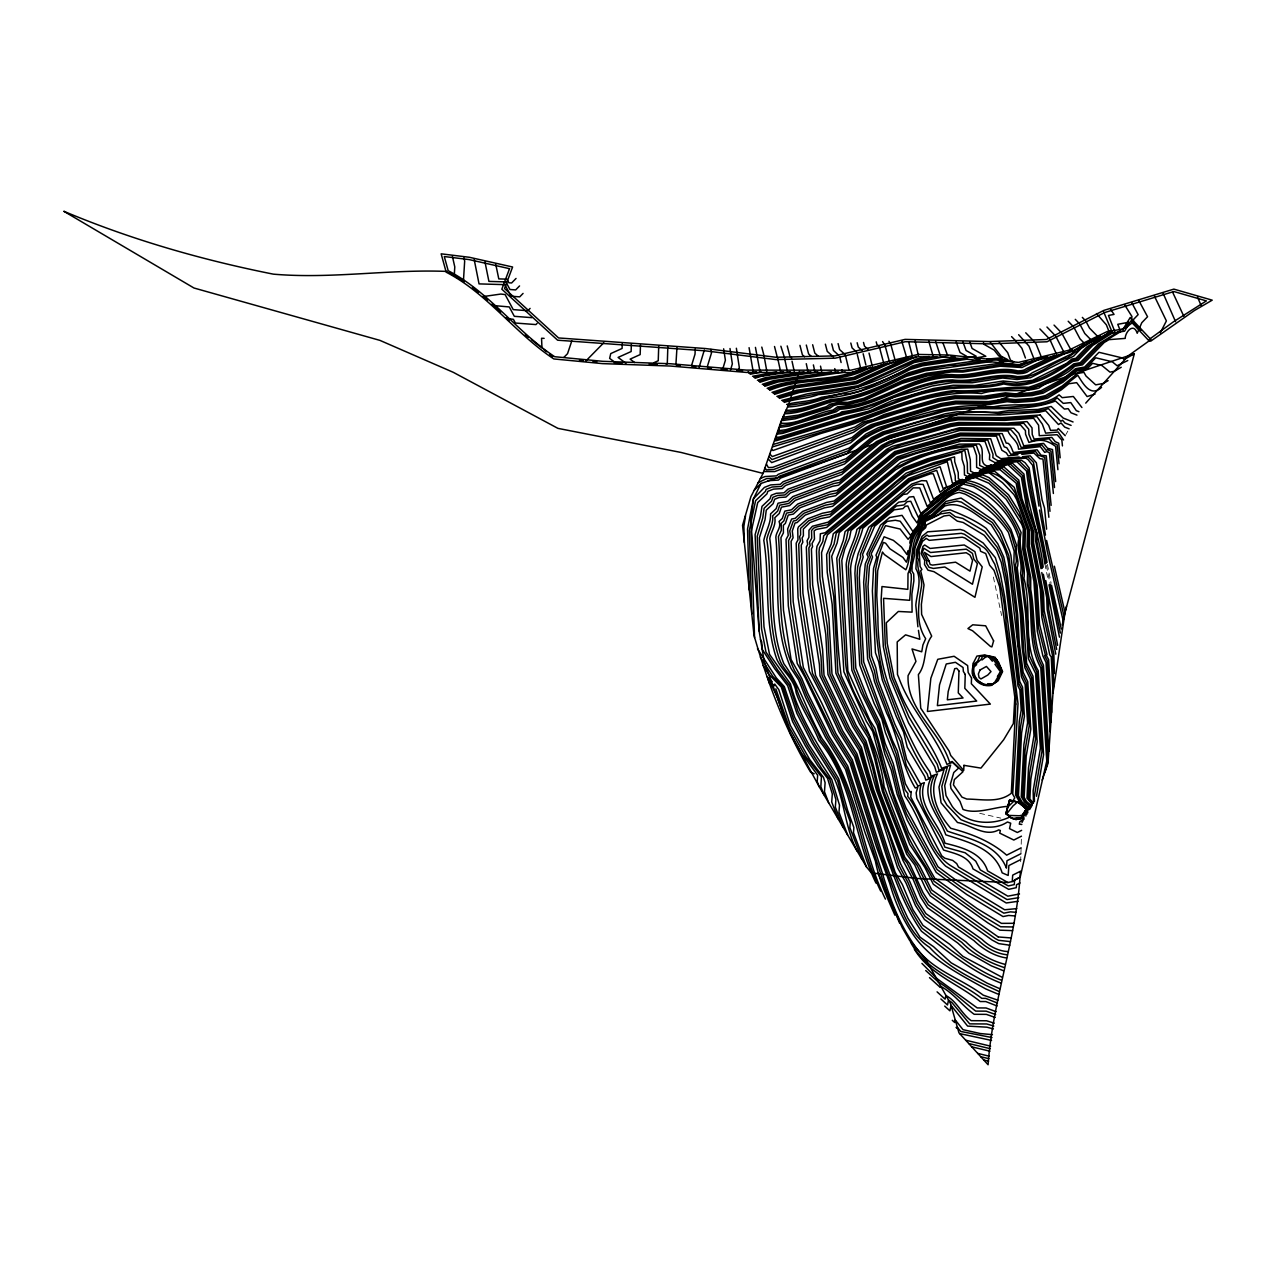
<?xml version="1.0" encoding="UTF-8"?>
<svg xmlns="http://www.w3.org/2000/svg" width="1276" height="1276" viewBox="0 0 1276 1276"><rect width="100%" height="100%" fill="white"/><g stroke="black" fill="none" stroke-linecap="round" stroke-linejoin="round"><path stroke-width="0.75" stroke-dasharray="5 3.75" d="M1020.672 861.747L1021.39 838.46M1065.875 434.574L1067.821 431.176M979.697 813.306L1000.783 818.123M993.382 577.039L1001.628 615.542M1047.421 564.391L1051.137 583.323M1046.416 565.412L1050.18 584.615M1044.916 563.88L1048.266 580.995"/><path stroke-width="1.5" d="M1020.369 871.444C1017.084 936.823 992.696 999.252 988.087 1064.742L958.962 1032.826L950.524 1003.638L925.674 959.201L909.613 940.38L902.196 927.572L878.111 873.087M622.241 343.611L622.082 348.46L610.757 353.58L609.641 358.381L615.782 362.942M631.365 344.281L631.126 351.538L618.078 357.424L625.99 363.309M640.488 344.951L640.153 354.6L630.105 359.13L634.682 362.543M658.719 346.274L658.241 360.741L654.189 362.575L656.646 364.41M667.842 346.944L667.284 363.804L666.216 364.298M676.966 347.614L675.945 363.899M695.213 348.938L695.037 354.106L691.656 365.175M909.788 543.097C910.426 536.526 914.94 530.162 920.57 526.876L922.931 518.742L931.544 514.978L945.915 501.372L961.067 498.039L993.605 520.401L1001.469 531.582L1009.475 550.706L1010.879 555.22L1017.69 614.92L1019.333 643.567L1023.161 672.324L1027.754 681.671L1030.801 729.154L1026.207 756.126L1024.134 797.372L1026.462 801.424L1030.418 804.837L1027.579 810.659L1027.802 812.796M454.24 275.744L454.782 266.955L452.422 256.38M463.411 281.342L464.671 261.117L463.922 257.784M1053.737 682.644L1047.979 763.447L1042.157 780.083M966.028 478.133L987.098 470.238L1000.081 469.743L1016.174 483.141L1017.69 491.882L1031.758 531.55L1031.407 544.15L1040.323 589.56L1041.838 617.265L1049.765 654.875L1051.249 656.885L1053.003 693.012L1065.013 612.576L1134.332 353.819C1009.236 395.081 885.656 440.73 761.022 483.445L753.446 498.788L750.83 520.991L759.124 631.03L764.372 662.372L790.434 733.54L819.208 786.75L866.516 867.01L871.396 872.912L917.077 878.478L1007.88 882.529L1012.235 881.557L1012.697 875.129L1020.385 871.269M745.519 515.855L743.876 526.286L744.355 542.523M1036.495 796.304L1043.577 754.674L1038.201 670.666C1021.98 643.072 1032.428 608.636 1023.958 578.586C1026.063 563.226 1017.482 548.233 1021.103 532.602C1010.672 509.921 993.86 485.103 967.575 480.653L944.926 493.971L920.809 513.494L913.648 496.603L909.246 497.034L905.051 501.277L898.751 502.138L868.701 527.323L858.142 553.688L855.398 565.842L854.92 573.403L859.737 665.035L874.14 703.475L881.812 718.946L885.385 732.52L895.337 757.322L904.796 795.969C920.73 817.693 926.248 847.105 945.612 866.101L1006.222 902.977L1018.104 901.287M1012.235 881.557L1020.21 877.122L1046.767 761.038L1040.801 667.906C1026.717 642.418 1033.959 611.539 1027.324 583.977L1027.515 573.403L1022.762 549.159L1023.336 528.695L1021.773 524.308L1006.11 499.107L988.868 483.189L975.358 477.511C956.601 481.658 941.497 494.37 927.173 506.412L919.741 487.926L913.169 487.847L907.14 493.924L903.296 494.45L862.799 528.392C859.466 542.188 851.411 554.613 850.55 569.016L855.813 668.114L867.552 697.908L879.547 722.088L885.129 743.334L893.264 763.606L900.952 795.06L906.024 808.059L937.956 866.771L956.171 880.296L1004.627 909.772L1016.733 908.624M1131.318 320.292L1131.972 316.56L1124.682 304.9M1062.206 624.969L1066.449 606.212M907.906 550.738L906.965 554.55L901.43 546.973L893.344 540.354L884.093 536.797L875.974 555.267L876.772 557.134L873.534 568.506L872.385 590.963L875.448 652.738L878.749 661.861L882.274 679.917L896.246 716.426L903.599 732.153L907.284 747.242L924.717 776.446L925.818 780.115L930.922 778.28C920.49 798.664 939.726 816.481 945.787 834.823C967.591 841.905 994.323 847.95 1002.138 872.832L1008.168 875.448L1008.885 865.543L1020.736 859.577M699.12 367.297L704.32 350.023M707.446 366.18L711.482 352.974L710.939 349.401M722.679 369.274L725.39 360.247L723.651 348.811M730.526 369.928L732.344 363.883L730 348.523M738.389 370.598L739.314 367.504L736.364 348.236M1011.868 818.235L1015.967 819.463L1021.805 818.363L1026.239 808.809L1018.088 802.189L1009.571 800.1L1005.887 813.721L1011.645 818.203L1015.999 819.527L1021.901 818.426L1026.255 808.777L1019.237 802.795M1017.865 802.141L1009.587 800.116L1005.919 813.721L1009.523 816.305M1007.035 809.941L1009.635 800.148M1006.142 813.37L1006.748 811.265M1044.837 772.427L1048.138 760.624L1042.109 666.519C1029.269 642.306 1034.645 613.006 1029.014 586.673L1029.126 575.412L1023.846 548.536L1024.389 529.062L1020.513 518.136L1007.354 496.97L988.964 480.43L979.601 476.267L971.1 478.149L955.501 484.513L944.399 491.515L930.363 502.872L923.138 484.401L917.077 484.114L912.818 485.582L859.849 528.934C857.153 541.885 849.258 553.401 848.365 566.831L853.851 669.661L864.251 695.117L878.414 723.667L885.002 748.741L892.227 766.764L899.054 794.709L906.63 814.104L937.015 869.498L961.434 887.378L1003.813 913.169L1010.417 911.862L1016.031 912.292M775.058 440.06L774.787 440.89L776.478 440.667L850.183 418.193C879.18 411.765 905.035 396.118 934.622 391.03C957.415 385.48 980.989 390.392 1003.733 383.948C1029.238 390.073 1052.748 375.08 1072.797 361.459L1078.045 360.502L1092.735 345.413L1113.135 332.494M775.84 437.907L775.425 439.199L778.041 438.832L848.093 417.539C877.76 411.398 903.871 394.874 934.032 389.77C956.936 384.236 980.59 388.909 1003.446 382.481C1028.887 388.797 1052.11 373.326 1072.334 360.263L1076.96 359.401L1089.879 346.131L1110.774 332.701M776.637 435.77L776.063 437.493L779.604 437.014L846.004 416.901L869.785 410.904L892.115 400.696L933.442 388.494L953.268 385.224L974.513 385.464L1003.159 380.998L1016.812 382.385L1032.619 380.296L1066.561 363.389L1071.856 359.05L1075.859 358.317L1087.008 346.849L1107.313 333.546M778.807 429.948L777.355 434.111L782.73 433.377L843.946 414.349L868.781 408.814L894.109 397.235L932.278 385.974L952.885 382.561L972.184 382.784L1002.601 378.031L1017.084 379.514L1030.482 377.744L1073.658 356.148L1081.298 348.3L1098.349 337.119L1089.529 328.123L1085.685 320.882L1082.351 317.405M571.823 340.836L567.549 353.659L563.88 357.392M761.022 483.445L754.196 490.255M799.478 371.332L788.121 405.672L781.024 421.543L763.032 473.412L750.942 496.571L742.552 525.281L754.036 635.416C767.626 682.835 785.314 729.968 810.659 772.267L814.2 773.782M1009.635 801.168L1013.575 801.248M1006.652 813.881L1013.096 805.826L1017.339 802.237L1018.631 802.556M1160.331 332.765L1166.392 320.914L1154.222 295.729M1026.191 808.809L1021.677 818.299M1022.714 816.64L1026.781 808.314L1019.731 802.221L1015.568 794.98L1019.269 721.418L1021.215 710.014L1019.923 689.933L1017.977 685.994L1005.919 585.301L1001.277 562.413L996.588 550.738L984.259 535.298L963.173 522.49L957.271 521.118L949.456 515.217L944.001 515.982L926.472 524.946L925.642 527.642L921.559 531.358L914.892 547.882L914.637 555.22L912.165 565.3L911.957 571.122L913.712 573.881L913.871 580.867L911.877 594.042L912.085 612.145L898.352 611.459L886.31 622.784L887.235 643.519L893.997 677.444L898.001 687.014C908.305 716.33 930.443 739.697 941.656 768.296L950.604 765.106L944.687 785.649L946.01 795.602L952.263 806.48C965.438 824.216 991.34 826.035 1009.986 816.911L1007.577 814.758M787.611 406.789L787.627 406.964C801.631 406.39 814.582 402.084 827.709 397.952C857.121 395.129 883.758 383.39 910.091 369.498L922.851 365.733L966.841 359.242M786.319 409.708L786.335 410.362C802.03 409.995 816.177 403.71 830.883 399.563C858.445 397.506 883.375 385.591 908.097 372.975L924.031 368.27L979.218 360.358M782.395 418.48L782.491 420.538L795.235 418.799L829.607 408.384L833.802 405.465L838.46 404.332L847.328 404.827L864.777 400.425L902.1 383.358L927.556 375.862L951.37 371.922L962.87 372.05L1000.336 366.212L1021.948 367.536L1041.742 357.982L1036.08 343.914L1033.751 341.107M1125.735 327.039L1128.558 322.429M1024.261 812.014L1022.251 815.189L1019.365 815.747L1008.566 815.412L1007.163 814.184M1020.784 817.788L1024.58 812.062M1023.894 813.689L1021.167 818.012L1023.559 814.503M997.433 676.535L1000.368 671.654L994.945 664.222M1085.732 403.12L1128.096 355.924L1150.027 340.229M1008.614 806.241L1013.75 801.312M516.046 278.439L511.612 282.985L508.885 282.793L506.907 279.141M519.555 285.936L515.663 289.923L509.969 289.493L505.854 281.9L488.915 281.406L484.976 261.979M523.064 293.416L519.715 296.861L511.054 296.207L504.817 284.644L479.042 283.894L474.194 259.538M530.098 308.393L527.833 310.722L513.239 309.621L505.105 294.565L500.83 294.054L483.333 296.558M537.116 323.37L535.936 324.582L515.408 323.035L513.399 319.319L508.709 318.745M544.134 338.363L541.55 338.268L541.965 348.029M1069.862 351.187L1029.381 370.662C1026.127 373.485 1021.709 373.581 1017.642 373.772C995.631 368.652 974.242 379.897 952.135 377.249C911.734 377.521 878.925 407.028 839.815 409.261L836.163 411.797L788.983 426.088L779.923 427.316L780.115 424.749M585.971 360.869L603.819 342.718M758.104 482.679L766.509 478.628L777.531 477.958L779.429 476.203L848.317 450.747C872.672 423.536 910.857 420.777 943.458 409.995C966.873 406.071 991.021 408.639 1014.468 406.805C1028.759 405.226 1045.076 406.9 1057.278 397.937L1063.307 403.375L1070.771 402.578L1076.322 410.665L1078.922 411.685M976.666 664.621L973.987 666.933C972.743 673.361 975.677 680.475 981.93 683.091M982.01 659.995L986.571 656.295M1126.341 327.246L1133.12 322.206L1133.614 319.351L1138.144 314.646L1131.716 302.635M992.441 683.761L987.544 683.713M1089.911 341.489L1067.661 357.727C1050.307 362.99 1035.937 378.111 1017.227 378.079C995.583 373.421 974.513 384.331 952.709 381.237C913.488 382.784 880.6 407.602 842.91 413.073L784.293 431.559L777.993 432.405M1120.264 330.675L1098.461 343.962L1080.246 362.671L1073.738 363.867C1060.595 374.458 1044.629 382.401 1028.647 387.266C1003.59 386.181 979.218 392.226 954.033 390.552C918.13 395.129 884.523 409.979 850.933 421.622L773.463 444.399M1121.381 331.202L1101.316 343.244L1081.346 363.756L1074.201 365.08C1061.138 375.766 1045.299 383.98 1029.238 388.654C1004.053 387.744 979.537 393.582 954.225 391.876C918.848 396.884 885.081 410.409 852.177 422.803L772.602 446.871M1134.332 353.819L1124.22 359.385L1122.513 357.982L1098.971 352.304L1084.632 367.025L1075.604 368.684L1063.594 378.494L1041.168 390.52L1030.992 392.817L1015.712 393.885L1005.424 392.833L983.828 396.198L954.799 395.879L938.163 398.622L884.124 414.556L873.789 419.278L862.767 422.053L855.032 426.95L772.299 456.569L770.05 454.256M1127.777 360.534L1117.09 365.749L1112.257 361.778L1095.765 357.806L1085.732 368.11L1076.067 369.896L1063.227 380.376L1042.237 391.796L1031.582 394.204L1015.568 395.321L1005.711 394.3L984.992 397.538L954.99 397.203L938.753 399.882L898.129 411.51L864.873 422.707L854.282 429.597L771.98 459.583L769.189 456.712M1121.221 367.249L1114.267 371.332L1109.96 372.113L1102.001 365.574L1092.575 363.309L1086.833 369.211L1076.545 371.093L1062.86 382.274L1043.305 393.072L1032.156 395.592L1015.441 396.756L1005.982 395.783L986.157 398.878L955.182 398.527L939.343 401.142L897.57 413.105L866.962 423.345L853.548 432.245L771.677 462.598L768.343 459.185M1108.126 380.663L1103.405 383.438L1095.701 384.858L1086.004 376.005L1083.914 372.321L1077.47 373.501L1062.126 386.054L1045.427 395.624L1033.337 398.351L1015.154 399.627L1006.557 398.75L988.485 401.557L955.565 401.19L940.524 403.679L871.157 424.637L861.029 430.092L852.049 437.524L772.873 467.335L768.375 467.606L766.541 464.305M1101.571 387.378C1090.406 397.634 1083.196 383.677 1077.789 375.272L1061.744 387.936L1046.495 396.9L1033.927 399.739L1015.026 401.063L1006.844 400.217L989.65 402.897L955.756 402.53L941.114 404.939L873.262 425.291L862.321 431.049L851.299 440.172L773.798 469.456L766.254 469.919L765.137 467.925M1095.015 394.093L1087.12 396.549L1076.657 382.64L1068.825 383.741L1061.377 389.818L1047.564 398.176L1034.501 401.127L1014.883 402.498L1007.115 401.701L990.814 404.253L955.931 403.854L941.688 406.199L875.368 425.929L863.597 432.006L850.55 442.82L774.739 471.578L763.75 471.562M1081.92 407.522L1073.339 396.469L1062.206 397.665L1059.096 394.858C1040.179 409.596 1014.898 402.02 993.159 406.932C953.284 401.286 915.705 416.167 878.382 427.699L866.165 433.92L849.066 448.115L778.2 474.337L776.59 475.836L765.106 476.538L760.352 478.404M1021.821 824.487L1019.301 824.137L1019.827 821.744L1021.901 820.324L1022.124 822.51M1021.645 830.341L1017.355 832.494L1009.523 828.634L1010.72 823.211L1007.466 821.999C992.744 831.665 975.566 825.875 960.86 819.623L946.872 805.012L943.522 799.175L941.832 786.367L947.318 767.291L939.024 770.273L937.238 764.308L908.863 716.793L892.052 677.859L885.273 645.05L883.55 598.316L909.692 600.31L911.319 579.113L911.208 574.248L909.995 572.318C912.101 558.027 914.318 543.783 920.395 530.545L924.797 527.514L925.291 521.469L940.747 513.877L949.807 512.537L955.357 516.732L962.822 518.423L984.785 531.438L997.21 547.276L1002.091 557.548L1006.573 579.783L1018.838 683.713L1021.231 688.562L1022.81 713.204L1020.433 727.208L1016.988 795.379L1020.848 802.094L1027.387 807.724L1022.698 817.342L1023.065 820.899M1021.47 836.179L1013.798 840.039L999.746 833.132L1000.336 830.469L998.725 829.878C985.024 837.519 970.956 824.711 957.494 822.51L941.05 802.748L938.977 787.101L944.049 769.492L936.377 772.235L934.734 766.732L908.544 722.886L890.09 678.258L883.311 646.597L881.126 599.736L881.971 586.545L907.842 589.352L908.018 573.514C914.429 559.957 909.086 535.856 923.952 527.387L924.765 520.72L937.94 514.978L942.119 511.245L950.142 509.858C962.375 514.818 975.071 520.161 986.188 528.328L997.816 543.831L1003.781 557.07L1007.242 574.264L1019.715 681.432L1022.539 687.19L1024.405 716.394L1021.582 732.982L1018.423 795.777L1021.98 801.966L1027.993 807.15L1023.671 816.002L1024.022 819.272M1021.103 847.87L1006.652 855.159C990.623 841.123 971.355 833.802 950.779 828.283C938.019 813.817 927.955 792.779 937.477 773.894L931.097 776.175L929.725 771.581C912.85 747.848 902.93 721.179 892.131 694.431C881.891 669.74 877.856 643.04 877.888 616.452L876.756 595.35L877.665 570.771L882.45 552.014L884.428 554.582L905.832 569.782C912.212 556.655 907.826 535.426 922.261 527.132L923.84 519.731L934.734 514.978L944.655 506.046C962.455 499.905 976.985 516.461 991.101 524.675C998.566 536.51 1006.493 548.776 1008.566 563.226L1021.438 676.886L1025.138 684.43L1027.595 722.774L1023.894 744.562L1021.278 796.575L1024.213 801.695L1029.206 806.001L1025.633 813.338L1025.92 816.034M1020.928 853.724L1006.971 860.742L1006.445 868.127C996.827 844.106 969.297 838.731 947.414 831.17C938.705 814.598 924.127 795.506 934.207 776.079L928.465 778.137L927.221 774.006C907.172 745.232 897.554 711.705 884.236 679.502C875.081 645.353 874.395 609.641 875.783 574.423L875.591 569.638L878.414 556.065L883.407 542.38L885.64 543.241L889.882 548.76L902.914 557.405L906.391 562.158C910.809 550.61 908.783 533.751 921.416 527.004L923.393 519.236L933.139 514.978L945.293 503.717L956.777 501.101L961.418 502.106L992.361 522.538L999.682 533.464L1008.79 555.618L1016.366 615.144L1017.865 641.35L1022.299 674.605L1026.446 683.059L1029.19 725.964L1025.043 750.336L1022.698 796.974L1025.346 801.567L1029.812 805.411L1026.606 811.999L1026.861 814.423M1020.21 877.122L1014.611 879.93L1014.276 884.603L1008.279 885.943L980.303 869.897L975.741 861.172L965.166 852.783L944.798 847.12C938.354 827.661 914.27 805.427 921.081 784.868L917.907 786.016L906.343 765.52L900.505 741.595L894.317 728.341L876.421 681.145L874.363 670.602L869.562 657.347L865.846 584.376L867.329 565.14L870.423 557.006L868.988 554.039L883.455 524.643L887.362 521.358L895.337 520.273L900.186 521.214L910.41 535.282L918.018 526.51L921.559 517.259C935.356 510.544 944.049 496.077 958.499 489.745C980.765 495.327 998.39 513.75 1010.688 532.188L1015.345 548.186L1016.398 561.201L1015.537 565.109L1021.661 614.282L1023.703 650.186L1025.745 665.498L1031.662 677.54L1035.586 738.724L1029.668 773.479L1028.408 798.553L1032.236 803.098L1030.641 807.947M1020.018 882.96L1016.509 884.731L1016.302 887.665L1008.662 889.356L973.014 868.924C969.026 855.909 954.655 853.564 943.554 850.023L916.838 798.313L916.12 792.906L917.811 787.069L915.259 787.978C901.191 765.09 898.751 737.512 886.772 713.332L874.475 681.559L872.896 673.521L867.6 658.894L863.661 582.191L865.272 564.008L868.302 556.974L866.835 554.183L880.504 525.17L889.643 517.514L902.02 515.345L912.818 531.406L917.173 526.382L921.097 516.764C934.957 508.693 945.277 494.913 960.174 487.831C981.962 492.68 999.698 510.99 1011.007 529.524L1016.493 545.075C1014.675 552.763 1019.715 560.26 1017.227 567.804L1022.969 614.059L1026.606 663.217L1032.97 676.168L1037.181 741.914L1030.833 779.253L1029.844 798.951L1032.842 802.524L1031.598 806.32M1068.905 351.426L1072.414 349.72M1086.482 342.893L1100.55 336.051M1026.909 361.555L1019.269 365.096L999.778 363.245L926.376 373.326L904.094 379.897L863.788 398.335L847.583 402.418L839.369 401.956L829.751 404.317L826.322 406.677L798.361 415.163L783.767 417.14L783.608 415.434M1032.539 360.598L1019.859 366.483L1000.065 364.729L961.705 370.71L951.178 370.598L926.966 374.586L903.105 381.636L864.283 399.388L847.455 403.615L838.906 403.136L831.777 404.891L827.965 407.538L796.798 416.981L783.129 418.847L782.986 416.917M1054.789 355.238L1026.351 368.668C1024.022 370.694 1020.848 370.758 1017.913 370.901C995.679 365.51 974.067 376.883 951.752 374.586C910.601 374.187 877.792 406.565 837.758 406.709L832.877 410.09C815.922 412.69 797.325 425.307 780.593 423.058M1063.977 352.607L1027.866 369.673C1025.075 372.098 1021.278 372.161 1017.769 372.337C995.647 367.073 974.162 378.398 951.944 375.91C911.16 375.83 878.351 406.805 838.779 407.985L834.52 410.936L790.546 424.27L780.561 425.626L781.087 421.399M866.611 367.679C836.577 384.124 799.637 375.957 768.359 389.339M870.567 367.153C839.927 385.24 801.822 376.548 769.587 390.344M882.067 364.442L853.772 377.377L790.641 386.309L772.012 392.37M887.825 363.086L854.282 378.43L792.747 387.027L773.224 393.375M893.567 361.73L854.776 379.482L794.358 387.952L774.452 394.38M905.067 359.034L855.781 381.572L796.431 390.328L776.877 396.389M910.809 357.679L856.276 382.625L797.484 391.509L778.089 397.394M916.28 356.467L856.77 383.661L799.462 392.514L779.317 398.399M991.42 464.799L988.182 466.139C977.209 464.273 986.284 450.46 979.234 443.968L959.361 444.144L920.124 455.197L900.728 462.375L828.156 522.155L812.461 526.238L808.968 530.242L808.936 537.324L807.038 540.817L807.708 544.421L806.336 546.973L807.788 589.129L819.399 664.413L820.021 675.801L845.972 729.394L859.131 750.416L870.487 788.712L881.748 818.841L897.538 867.696L906.072 883.088L915.482 905.513L924.446 919.502L957.766 943.028L968.803 953.108L991.308 965.836L1003.351 970.701M994.674 463.475L1005.967 460.716L1021.534 460.349L1025.075 462.71L1029.142 468.005C1033.512 500.017 1041.423 530.88 1047.054 562.493M991.356 465.134L984.705 467.845L979.681 465.405L979.824 455.245L976.363 445.26C948.483 444.686 920.203 454.719 895.88 467.67L827.406 524.787L817.294 526.733L813.689 528.089L811.536 530.577L811.711 538.185L809.526 542.204L810.148 545.554L808.872 547.914L810.212 587.04L820.994 656.901L822.015 675.482L847.663 728.708L860.263 748.852L871.971 789.062L888.798 834.057L898.99 865.591L907.906 882.322L916.758 903.408L925.18 916.551L961.801 942.406C973.237 954.129 988.788 962.535 1004.148 967.511M979.49 470.86L994.61 465.118L1012.442 463.22L1023.958 474.066C1027.324 506.173 1039.828 535.266 1043.162 567.214M976.076 472.551L970.829 474.688L967.511 473.077L967.288 462.981L964.863 450.444L928.832 459.823L904.253 469.185L823.706 535.697L822.813 541.598L819.463 547.723L819.017 551.679L819.942 578.65L827.374 626.851L829.974 674.238L854.442 725.98L864.793 742.552L872.497 767.482L877.968 790.45L903.791 858.748L907.14 863.07L915.243 879.244L921.846 894.97L928.115 904.78L977.942 939.949C985.87 947.526 996.269 953.874 1007.37 954.767M979.569 471.131L993.35 465.963L1001.596 465.836L1005.871 464.033L1010.177 463.938L1022.666 475.581L1028.44 509.108L1037.021 533.32L1036.814 541.024L1042.189 568.394M976.156 472.822L967.367 476.395L964.465 474.991L964.273 466.187L962.088 459.424L961.785 452.039L930.571 460.748L904.891 470.525L827.39 534.819L821.553 552.604L822.382 576.561L828.985 619.338L831.968 673.919L856.132 725.31L865.925 740.973L873.215 764.563L879.451 790.801L904.78 857.376L909.66 863.677L923.106 892.865L928.864 901.829L981.978 939.343C988.964 946.106 998.31 951.21 1008.184 951.577M979.665 471.386L992.106 466.825L1001.15 466.681L1007.912 464.639L1021.358 477.096L1026.287 505.663L1035.968 532.969L1035.729 541.646L1041.041 568.681M965.757 477.655L985.311 469.68L994.435 467.829L1000.272 468.356L1003.813 466.856L1018.774 480.111L1021.98 498.772L1033.863 532.251L1033.576 542.89L1043.513 593.611L1044.151 610.614L1053.848 654.125L1054.391 673.584M962.311 479.345L956.952 481.53L955.325 480.749L955.214 475.804L950.907 459.312C930.348 465.325 908.241 470.509 892.578 485.965L836.243 533.208L834.041 544.134L829.416 553.258L829.671 570.276L833.77 596.801L837.933 672.978L861.204 723.269L869.339 736.252L875.368 755.807L883.949 791.838L907.651 852.288L917.237 865.511L931.065 893.009L995.232 938.53L998.502 940.3L1010.496 941.624M965.884 477.894L988.358 469.377L1001.947 468.308L1017.482 481.626L1019.843 495.327L1032.81 531.901L1032.491 543.528L1041.918 591.585L1042.986 613.772L1052.556 655.513L1053.689 683.298M962.439 479.601L953.491 483.253L952.279 482.663L947.286 461.737L907.395 475.868L839.193 532.682L837.12 542.938L831.697 556.368C836.881 595.78 835.764 636.501 841.155 675.61C857.488 712.12 879.323 745.966 884.108 786.574L908.592 850.326L919.757 866.117L931.799 890.058L998.135 936.887M951.96 484.465L962.774 480.063M966.379 478.596L984.593 471.929L994.786 471.37L1014.197 487.288L1029.652 530.832L1029.253 545.41L1037.117 585.524L1039.573 624.251L1047.022 654.636L1046.336 655.417L1048.633 659.644L1051.615 712.455M947.621 486.523L943.123 488.676L936.696 470.302L909.278 479.888L848.046 531.071L846.371 539.381L839.305 559.175L845.51 661.574C847.184 691.528 870.79 715.565 878.255 744.131C885.289 776.542 896.422 807.628 909.07 838.3C916.28 853.325 926.966 866.213 934.016 881.222L982.552 915.769L1000.623 926.759L1013.272 926.966M952.885 484.386L963.396 480.095M966.905 478.675C987.13 464.289 1003.797 475.549 1015.473 493.461L1028.6 530.481L1028.169 546.032L1035.522 583.499L1038.441 627.744L1045.347 654.875L1044.629 655.705L1047.325 661.016L1050.914 722.168M748.549 371.97L747.688 372.241M748.9 373.246L756.253 371.842M750.129 374.251L761.549 372.082M752.553 376.276L776.606 371.89M753.765 377.281L783.608 371.874M754.993 378.286L761.166 376.276L790.354 371.906M757.418 380.296L765.377 377.696L804.087 371.922M758.63 381.301L767.482 378.414L810.866 371.938M759.858 382.306L769.587 379.131L817.804 371.922M762.282 384.315L773.798 380.567L831.521 371.938M763.495 385.32L775.904 381.285L838.316 371.954M764.723 386.325L778.009 382.002L845.222 371.954M767.147 388.335C796.878 375.766 831.824 382.816 860.853 369.035L857.281 354.441M781.741 400.409L807.596 393.805L857.775 385.767L916.072 359.098L929.135 356.53M782.954 401.414C807.708 394.539 833.244 391.493 858.285 386.803L915.083 360.837L936.696 356.642M784.182 402.418C795.411 398.75 807.405 398.75 818.394 394.603C852.767 392.195 883.646 378.717 914.079 362.575L945.819 356.498M786.606 404.428C798.138 401.382 810.356 401.892 821.489 397.267C853.469 392.386 883.518 382.784 912.085 366.037L921.671 363.213L955.07 358.046M787.818 405.433L809.287 402.403L826.13 397.139L842.495 393.63L848.492 393.965L860.279 390.998L911.08 367.775L922.261 364.473L976.204 356.259L966.076 350.485L962.949 342.048M996.349 463.092L1005.951 461.386L1019.269 461.067L1027.834 469.52C1031.71 501.564 1040.977 531.869 1046.033 563.482M1007.88 806.336C993.653 807.23 976.491 814.614 963.013 809.431L960.015 801.44L950.955 788.456L950.397 784.198L953.762 772.522L958.595 768.12L952.502 762.378L946.936 764.372C934.941 733.477 909.963 709.121 898.719 677.476L897.475 674.462L897.188 641.924L905.561 634.842L919.837 639.292L918.449 630.36M1036.016 359.353L1047.628 356.562M858.588 369.577L866.26 367.759M896.996 360.55L908.512 357.838M1020.912 817.868L1015.425 818.698M1021.422 818.155L1015.728 819.128M1128.638 322.286L1117.76 324.311L1119.642 329.08M1124.985 328.267L1122.401 328.745L1122.992 330.261M974.433 358.062L985.822 356.291L972.105 348.46L969.792 342.223M986.986 359.146L1002.346 357.711L998.725 355.86L994.227 350.15L984.147 344.408L983.461 342.574M991.404 361.507L925.196 370.79L906.088 376.436C882.848 387.633 859.545 400.233 833.627 401.238C817.613 405.688 802.173 413.233 785.059 413.759L784.915 412.499M1107.584 332.637L1111.205 332.079M1019.173 818.028L1014.58 818.49M1018.998 818.426L1014.053 818.458M493.812 305.57L509.252 306.942L514.324 316.32L531.885 317.66M1017.977 454.782L1008.247 455.883L1006.413 452.948L1001.851 450.237L996.476 436.185L960.509 435.786L896.039 454.192L832.638 506.285L824.408 507.864L805.124 515.121L797.069 522.586L795.028 522.969L792.268 531.039L793.098 537.69L791.104 541.343L793.193 601.698L803.338 667.492L821.696 702.98L835.812 733.477L852.32 759.874L882.29 854.186L899.117 899.389L907.858 918.178L920.028 937.158L933.553 946.712L951.178 962.838L987.161 983.174L999.762 988.709M1021.773 454.368L1033.927 453.028L1039.876 458.674L1042.97 459.057L1048.856 517.274M1019.173 457.015L1000.799 458.674L996.221 455.691L990.734 438.785L960.892 438.45L913.169 451.497L897.028 456.967L831.139 511.564L822.366 513.255L807.564 518.822L798.425 526.924L797.739 528.934L797.963 539.939L796.176 543.225L798.058 597.519L809.462 671.463L823.865 698.993L839.193 732.105L854.585 756.716L887.171 858.142C896.534 883.327 905.928 909.006 921.495 931.273C946.617 950.445 970.701 971.259 1000.671 982.967M1022.858 456.633L1030.226 455.851L1036.351 462.773L1042.077 499.937L1044.534 508.055L1046.607 529.173M1040.227 414.987L1002.473 417.667L957.845 417.156L947.59 418.847L889.579 435.451L876.452 441.608L843.085 469.265L787.994 489.171L784.038 492.823L776.286 493.302L771.214 495.295L770.034 498.772L761.995 506.349L760.432 516.397L755.105 534.66L759.124 631.03M767.897 480.733L778.456 480.079L780.641 478.053L847.567 453.395C872.066 425.227 910.665 421.862 944.049 411.271C980.654 404.811 1020.194 414.317 1055.459 401.015L1064.407 409.07L1068.187 408.671L1071.011 412.786L1076.976 415.115M447.174 271.437C389.084 269.029 331.505 279.189 273.335 274.149C201.624 259.857 131.253 239.649 63.8 211.258L193.968 288.009L379.913 340.373L453.347 372.353L557.947 428.369L681.081 452.454L763.032 473.412M505.28 279.093L498.788 278.902L495.774 264.403M614.282 362.894L622.05 363.166M649.181 364.139L656.933 364.41M1019.492 893.966L1007.817 896.167L958.451 866.962L956.713 863.613L952.662 860.407L944.846 858.222L941.768 855.861L910.761 797.053L911.239 791.455L909.979 791.918L905.402 783.783L897.395 751.038L892.371 740.271L863.677 661.973L859.29 577.789L859.928 567.74L863.214 556.942L862.528 554.454L874.602 526.254L894.189 509.826L902.961 508.63L905.338 506.221L907.826 505.966L912.228 516.238L917.045 522.921L920.171 515.791L945.293 495.614L954.847 489.33L963.268 484.162L973.604 486.635C994.211 497.64 1012.315 516.062 1018.79 538.839C1015.967 550.498 1023.049 561.759 1020.593 573.195L1025.617 613.628L1028.344 658.671L1035.586 673.409L1040.387 748.294L1033.145 790.833L1033.496 803.082M1018.806 897.634L1007.019 899.564L951.178 865.973C927.875 851.682 924.685 817.055 907.73 796.415L907.97 793.656L905.083 789.876L896.358 754.18L861.715 663.504L857.105 575.604L857.663 566.799L860.662 556.926L860.359 554.47L871.652 526.781L896.47 505.982L903.998 504.945L907.3 501.627L910.745 501.277L918.576 517.896L919.709 515.297L945.117 494.801L964.815 482.344C991.532 486.874 1010.64 511.612 1019.955 535.713C1016.701 549.366 1024.58 562.493 1022.283 575.891L1026.941 613.421L1029.365 655.689L1036.894 672.037L1041.982 751.484L1034.294 796.607L1034.437 801.472M1015.345 915.961L1008.678 915.45L1003.016 916.567L966.714 894.476L936.217 872.385L907.236 820.149L897.172 794.358L891.19 769.906L884.874 754.148L877.282 725.231L860.949 692.326L851.874 670.251L846.179 564.63C847.328 552.237 854.697 541.582 856.898 529.46L911.702 484.082L921.639 480.637L926.52 480.877L933.553 499.315L952.662 485.374L972.679 477.208L982.345 474.943L984.482 475.629L989.06 477.655L1008.598 494.849L1019.253 511.979L1025.441 529.412L1024.931 547.914L1030.721 577.438L1030.705 589.368C1035.426 614.458 1031.726 642.179 1043.417 665.147L1048.84 751.325M1013.957 923.298L1001.421 923.361L977.272 908.672L934.75 878.287L908.464 832.255L893.391 793.64L875.001 728.389L869.674 719.855L847.886 671.032L841.809 560.244L844.792 548.935L849.449 538.185L850.996 530.529L909.9 481.227L930.746 473.699L933.298 473.827L939.933 492.233L946.967 487.097L975.837 475.326L988.932 472.662L1002.537 482.727L1013.894 494.546L1016.733 499.634L1027.547 530.13L1027.084 546.654L1033.927 581.473L1037.308 631.237L1042.907 655.976L1046.017 662.388L1050.228 731.882M1012.57 930.635L999.826 930.172L987.831 922.867L933.266 884.172L924.813 867.345L909.692 844.345L889.611 792.922L872.736 731.531L866.292 721.211L843.899 671.814L836.769 558.234L843.292 540.561L845.095 531.614L908.64 478.548L940.077 466.777L946.553 486.666M1011.198 937.956L998.231 936.951M676.36 365.399L680.252 365.718M691.943 366.706L695.835 367.025M707.542 368.014L711.434 368.333M721.179 369.147L727.033 369.641M736.778 370.455L742.616 370.949M579.432 360.247L583.291 360.614M592.973 361.539L596.849 361.906M999.204 360.295L1013.638 361.762L1010.433 360.119L1007.721 352.67L999.236 342.351M951.051 356.403L954.911 356.817M976.14 359.066L980 359.465M987.72 360.279L991.596 360.693M999.315 361.507L1003.175 361.921M1006.78 814.088L1011.661 818.203L1013.622 818.41M1001.006 980.064C971.578 968.468 947.526 946.952 922.229 928.338C908.225 908.368 899.771 885.353 890.425 863.166L855.717 755.153L840.884 731.435L824.95 696.999L812.525 673.457L800.483 595.413L798.712 544.166L800.403 541.056L799.573 536.67L800.626 534.772L800.515 528.439L808.793 520.688L821.361 515.951L830.389 514.212L898.113 458.132L957.606 440.348L987.847 440.076L993.015 454.352L992.84 457.637L996.253 459.854L998.582 461.003L1006.03 458.738L1028.057 457.015L1033.48 462.295L1045.475 535.107M999.299 991.58C974.417 980.159 948.243 967.83 929.518 947.318C909.453 934.399 901.398 909.565 893.088 888.224L879.387 850.518L851.188 761.437L834.121 734.147L800.275 665.498L790.753 603.803L788.568 540.418L790.657 536.574L789.764 530.96L793.321 521.007L796.144 520.464L803.896 513.271L825.428 505.168L833.387 503.637L895.385 452.884L960.318 434.446L999.347 434.893L1004.212 446.855L1006.828 447.764L1010.831 454.208L1035.522 451.433L1038.17 455.085L1044.725 457.43L1049.988 511.325M998.837 994.451L985.774 988.948C959.058 973.875 929.518 959.488 912.34 933.346C902.084 918.194 894.699 901.079 889.819 883.534L876.5 846.849L850.055 763.016L832.43 734.832L805.124 677.476L797.213 663.504L788.329 605.893L786.032 539.477L788.217 535.442L787.627 529.062L791.63 519.029L795.219 518.327L802.668 511.421L826.449 502.473L834.121 500.99L894.731 451.592L960.126 433.122L1002.218 433.601L1006.206 443.123C1010.289 442.118 1011.948 449.854 1013.415 452.517L1037.133 449.822L1041.025 455.197L1046.272 455.851L1051.121 505.376M997.928 1000.193L983.222 995.152C961.769 978.772 934.048 971.036 917.077 948.945C900.298 926.583 890.361 900.298 882.529 873.709L847.774 766.158L829.033 736.188L807.74 693.251L801.822 678.609L791.088 659.517L783.464 610.087L780.96 537.595L783.416 532.858L783.352 525.281L785.394 523.367L788.233 515.073L793.353 514.084L800.227 507.704L828.475 497.082L835.62 495.71L889.308 451.21L893.407 448.993L959.743 430.459L1007.976 431.001C1010.321 437.556 1018.152 440.73 1018.583 449.152L1040.339 446.616L1044.693 452.342L1046.91 451.576L1049.398 452.709L1053.386 493.477M997.465 1003.08L985.678 998.374L981.722 998.342C957.59 979.665 925.85 970.845 910.538 942.119M997.019 1005.951L985.822 1001.564L980.207 1001.532C957.957 983.621 929.981 974.689 914.334 949.216M996.109 1011.693L986.077 1007.976L977.193 1007.912L937.382 978.883L921.926 963.428M995.647 1014.564L986.204 1011.166L975.693 1011.102C962.965 1001.277 951.609 990.272 937.892 981.611M995.184 1017.435L986.332 1014.372L974.178 1014.292C962.168 1005.679 953.842 993.382 940.54 986.236L940.3 987.465L929.502 977.655M994.275 1023.192L986.603 1020.768L971.164 1020.672C961.37 1013.654 956.84 1001.182 945.851 995.487L945.101 999.156L937.094 991.867M993.813 1026.063L986.731 1023.974L969.664 1023.862L951.96 1002.585L948.499 1000.097L947.51 1004.994L940.89 998.964M993.366 1028.935L986.858 1027.18L967.607 1026.079L951.035 1005.36L949.918 1010.847L944.687 1006.078M992.441 1034.677L980.239 1033.528L963.013 1029.668L955.245 1019.955L954.719 1022.523L952.279 1020.29M991.994 1037.547L960.716 1031.455L957.351 1027.26L957.128 1028.376L956.075 1027.403M991.532 1040.418L959.68 1033.608M990.623 1046.176L965.709 1040.211M1009.779 945.213L998.757 943.634L992.281 940.157L930.332 895.943L925.658 888.654L914.717 864.905L906.71 854.234L886.9 803.386L882.45 791.487L874.65 758.726L868.206 737.831L859.514 723.939L835.94 673.297L832.175 604.314L827.247 572.366L826.625 554.486L831.139 544.15L833.292 533.751L906.135 473.189L932.74 463.029L954.544 456.888L954.735 461.737L958.228 472.599L958.372 478.835L960.429 479.824M1006.573 957.957C994.307 956.298 982.759 949.041 973.907 940.572L927.381 907.73L920.57 897.092L913.409 880.009L902.802 860.12L876.468 790.099L863.661 744.131L852.735 726.666L827.98 674.541L825.779 634.363L817.517 580.755L816.481 550.738L816.975 546.351L820.037 540.737L820.34 533.767L825.173 532.73L903.631 467.845L927.094 458.897L961.721 449.2L967.734 449.152L970.302 459.775L970.542 471.163L974.306 472.981M1004.962 964.337C990.575 960.621 976.443 952.343 965.836 941.8L925.913 913.616L918.034 901.303L909.74 881.541L900.441 863.469L873.47 789.413L861.396 747.273L849.353 728.022L823.993 675.179L822.589 649.388L812.653 584.934L811.408 548.855L812.589 546.67L812.014 543.576L814.487 539.03L814.104 530.88L816.273 529.428L826.657 527.435L895.465 469.967C918.385 455.691 946.664 447.413 973.476 446.552L976.523 455.468L976.634 467.319L981.244 469.552L997.114 463.411L1016.988 461.784L1026.542 471.035C1029.971 502.888 1040.482 532.443 1044.916 563.88M1001.74 977.081L962.917 956.362L949.695 944.256L922.979 925.387L912.946 909.74L902.403 884.619L895.178 872.465L856.85 753.574L842.591 730.749L826.035 695.005L815.587 675.451L802.923 593.324L801.248 545.107L802.843 542.188L802.062 538.057L803.401 535.617L803.322 529.046L810.021 522.538L820.34 518.646L829.655 516.86L898.99 459.551L916.647 453.347L961.275 441.097L984.976 441.368L989.713 454.575L989.458 459.599L995.12 462.71L1005.998 459.392L1025.904 458.18L1027.962 459.488L1032.667 465.357L1038.967 506.141M968.707 1043.513L990.272 1048.697M971.722 1046.814L989.937 1051.201M977.751 1053.418L989.251 1056.193M980.765 1056.719L988.916 1058.681M983.764 1060.021L988.565 1061.169M1009.794 800.259L1012.825 800.993L1014.787 797.803L1012.713 794.182L1018.009 703.634L1004.579 596.339L1000.48 574.615L995.36 557.692L983.19 543.002L963.938 530.513L960.286 529.444L927.684 531.805L922.022 536.367L916.838 549.318L915.913 568.729C922.532 579.83 916.742 593.5 915.817 605.271L917.891 626.787M1011.804 800.754L1018.742 802.365L1022.044 805.363M1073.068 421.973L1063.227 418.081L1051.153 406.47L1038.026 409.436L1008.822 410.569L997.816 412.292L957.08 411.829L945.229 413.791L882.513 432.054L871.317 437.764L846.068 458.69L783.097 481.754L780.322 484.338L770.704 484.912L764.42 487.4L753.446 498.788L747.529 529.046L749.315 590.118M1071.106 425.402L1064.982 422.994L1062.557 420.267L1060.834 421.287L1048.425 408.607C1032.316 413.52 1015.281 410.665 998.98 413.631C961.689 408.272 926.248 419.102 891.286 430.666L883.534 433.138L872.593 438.721L845.334 461.338L784.309 483.604L781.247 486.459L772.092 487.017L766.126 489.362L765.425 491.404L755.583 500.67L749.363 530.417L751.787 613.915M1069.144 428.832L1064.694 427.093L1061.042 422.962L1058.458 424.509L1045.698 410.744L1039.19 412.212L1000.145 414.971L957.463 414.493L946.409 416.327L884.571 434.223L873.885 439.678L844.584 463.97L785.538 485.47L782.188 488.58L773.495 489.107L767.817 491.34L766.956 493.86L757.721 502.569L751.181 531.805L754.547 637.617M1065.237 435.69L1058.251 428.497L1057.294 430.092L1050.547 430.379L1048.713 425.418L1040.243 415.019M1006.094 813.657L1006.955 814.008M966.586 356.243L960.046 352.527L956.107 341.872M1007.88 882.529L987.576 870.87C981.675 852.256 961.721 847.408 944.974 843.197C939.168 822.988 916.136 804.662 924.366 782.666L920.538 784.038L906.662 759.427L901.542 738.453L894.955 724.369L878.367 680.73L875.83 667.683L871.524 655.816L868.015 586.577L869.403 566.257L872.545 557.054L871.125 553.896L885.496 525.648L900.154 529.046L908.097 539.317L918.864 526.621L922.006 517.753C936.52 512.649 943.395 494.881 959.392 492.392L965.007 494.051C982.711 503.382 997.561 516.046 1008.503 532.523L1014.197 551.312L1013.862 562.413L1020.337 614.49L1022.251 647.969L1024.883 667.779L1030.37 678.928L1033.991 735.534L1028.52 767.689L1026.989 798.154L1031.63 803.673L1029.7 809.558M448.881 272.474L464.161 281.789M525.281 334.727L528.328 337.167M531.374 339.591L540.53 346.881M543.592 349.321L546.638 351.745M549.685 354.186L552.731 356.61M472.455 287.228L478.484 292.411M483.014 296.287L487.544 300.179M492.058 304.055L500.686 312.189M1022.602 805.874L1026.079 808.84M1010.002 816.736L1011.661 818.203M867.919 349.305L864.49 346.179L863.517 342.446M862.241 350.645L858.269 347.04L857.153 342.734M856.547 351.985L852.065 347.901L850.805 343.021M845.175 354.648L839.64 349.624L838.093 343.611M838.284 354.887L833.435 350.485L831.729 343.898M833.531 357.073L827.231 351.347L825.365 344.185M818.394 356.323L814.806 353.069L812.653 344.759M811.265 356.355L808.601 353.915L806.304 345.046M804.55 356.754L802.381 354.776L799.94 345.349M791.694 358.062L789.972 356.498L787.228 345.924M784.708 358.237L780.864 346.211M925.722 970.542L937.892 981.627M779.158 428.114L778.631 430.714L785.856 429.725L839.433 413.488L841.873 411.797C880.041 407.411 912.898 380.998 952.518 379.913C974.417 382.88 995.599 371.826 1017.355 376.643C1022.586 376.388 1028.233 376.292 1032.412 372.672L1071.457 353.962L1075.572 349.736L1084.76 343.722L1080.022 338.874L1073.69 326.959L1068.187 321.249M766.908 676.503L772.092 681.528M774.692 684.048L778.775 689.63L790.37 725.486L809.75 759.571L823.483 777.355L825.109 782.746L824.471 791.758L828.666 802.795M767.977 679.614L774.341 685.786M769.045 682.724L771.39 685.005L777.435 697.334L785.809 722.535M506.301 317.74L509.108 320.499M1091.554 340.421L1084.775 333.499L1080.533 325.508M1071.186 350.31L1061.696 333.036L1054.04 325.093M771.757 449.327L772.921 450.524L820.739 433.537L853.405 423.983C893.982 408.511 936.743 389.579 981.499 393.518C1000.432 387.362 1020.13 393.71 1039.031 387.968C1050.387 379.706 1064.902 376.851 1074.663 366.276L1082.447 364.856L1104.171 342.526L1108.972 339.655L1125.209 338.395C1125.225 331.983 1133.662 322.11 1137.219 333.275L1141.781 322.732L1147.555 316.735L1138.75 300.386M1103.581 311.647L1112.066 331.951M1096.499 313.561L1106.372 324.838L1109.338 332.366M1075.269 319.335L1079.687 323.913M1046.958 327.023L1055.699 336.082L1063.355 351.107M1039.892 328.937L1049.701 339.113L1056.56 354.393M1025.729 332.781L1032.428 339.719M1018.647 334.711L1028.982 346.099L1034.326 359.768M1011.581 336.625L1016.493 341.729M990.351 342.399L1001.134 356.211L1007.992 359.736L998.933 358.811L957.048 365.351L950.413 365.271L924.606 369.53L907.092 374.697C883.167 386.532 859.131 398.862 832.462 400.377C816.991 404.572 802.189 411.67 785.697 412.052L785.585 411.063M1131.748 320.739L1140.888 330.484M988.501 656.677L992.361 661.207M1017.578 343.037L1021.901 348.284L1025.426 357.998M757.465 648.718L776.302 677.891L784.309 686.632L794.709 717.431L808.713 744.371L831.729 779.508L839.496 805.14L838.986 812.238L847.583 834.903M760.305 657.076L772.698 676.264L782.762 686.791L793.624 719.441L807.022 745.04L822.143 769.221L829.671 778.966L835.892 799.542L835.349 807.118L842.862 826.88M763.144 665.434L769.093 674.653L781.247 686.919L792.54 721.466L805.331 745.726L818.012 766.015L827.598 778.424L832.303 793.943L831.729 801.998L838.125 818.857M996.779 660.059L1000.352 666.885M998.295 662.404L997.593 661.462L999.14 664.429M760.448 639.595L761.676 641.764L762.362 649.628L774.58 668.496L787.707 685.722L796.894 713.396L812.11 742.999L834.536 778.886C844.76 802.317 845.254 828.044 857.041 850.964M790.434 733.54L801.503 753.143L817.661 775.25L817.214 781.502L819.208 786.75M1110.614 309.414L1114.06 314.406L1108.461 315.443L1114.793 331.521M775.84 688.865L789.286 727.511L805.635 756.365L821.425 776.829L820.835 786.638L823.929 794.773M1183.825 316.257L1172.66 292.268M1175.595 321.759L1163.122 293.273M899.628 923.202L886.469 891.749L846.642 767.737L827.342 736.874L806.655 695.276L800.196 679.215L794.661 670.841C775.186 630.264 782.236 580.564 778.424 536.654L781.279 530.465L781.215 523.383L783.863 520.895L786.526 513.096L792.428 511.963L798.999 505.854L829.496 494.386L836.37 493.062L888.032 450.237L900.984 445.021L952.885 430.235L959.552 429.135L1010.847 429.709L1016.541 436.121L1021.167 447.477L1041.95 445.005L1046.129 450.3L1047.835 449.71L1050.946 451.13L1054.518 487.544M894.891 915.179C887.187 897.746 878.941 879.77 875.432 861.125L864.905 832.143L845.51 769.316L825.652 737.56L805.571 697.286L798.648 679.869L791.072 668.496C773.096 628.749 779.476 581.84 775.999 539.078C774.692 532.842 781.917 528.168 779.078 521.485L782.316 518.439L784.82 511.118L791.487 509.826L797.771 504.004L830.517 491.691L837.12 490.415L886.74 449.28L892.147 446.393L959.361 427.795L1013.926 428.242L1018.87 433.314L1023.751 445.787L1043.561 443.394L1047.564 448.259L1052.509 449.551L1055.651 481.594M885.432 899.117C860.056 847.296 858.158 785.841 822.27 738.916C807.931 714.385 800.722 686.568 783.895 663.775C768.024 624.634 775.345 579.942 769.763 538.344C771.167 531.294 776.223 525.218 774.819 517.705L779.253 513.526L781.422 507.162L789.621 505.583L795.331 500.288L832.542 486.3L838.603 485.135L884.172 447.366L895.768 442.23L951.114 426.439L958.994 425.147L1020.497 424.924L1025.441 430.602L1025.569 434.191L1028.919 442.421C1041.296 438.737 1046.4 439.853 1055.619 446.393L1057.9 469.696M880.695 891.095C856.754 841.985 855.67 783.592 820.58 739.601C813.865 722.344 802.732 707.223 796.814 689.63C795.155 678.449 784.756 671.511 780.306 661.415C765.871 623.071 772.841 579.814 766.78 539.349C768.327 531.326 773.687 524.229 772.682 515.807L777.706 511.07L779.732 505.184L788.696 503.462L794.103 498.438L833.563 483.604L839.353 482.488L882.88 446.409L890.393 442.501L950.524 425.179L958.802 423.807L1008.295 424.366L1023.783 423.265L1028.727 429.246L1028.903 434.35L1031.502 440.746L1049.143 438.769L1052.62 442.756L1057.182 444.814L1059.032 463.746M875.974 883.072C853.469 836.657 853.165 781.375 818.873 740.287C812.509 723.827 801.806 709.472 796.16 692.724C794.597 679.183 782.06 671.08 776.717 659.054C763.83 621.508 770.162 579.655 763.798 540.37C765.664 531.39 771.055 523.224 770.544 513.925L776.175 508.614L778.025 503.207L787.77 501.324L792.875 496.587L834.584 480.908L840.102 479.84L881.604 445.452L889.803 441.193L949.934 423.903L958.611 422.484L1007.131 423.026L1027.068 421.622L1032.013 427.891L1032.236 434.51L1034.086 439.056L1051.807 437.413L1055.236 441.655L1058.745 443.235L1060.165 457.797M866.516 867.01L853.5 832.734L853.867 827.534L847.535 810.1L838.699 778.759C820.452 748.565 799.494 718.34 790.434 683.904L769.54 654.349L764.005 626.835L759.395 537.69L765.026 519.715L766.27 510.145L773.112 503.685L774.628 499.251L779.078 497.496L785.904 497.082L790.434 492.871L841.602 474.544L879.02 443.522L888.622 438.593L948.77 421.383L958.228 419.82L1004.802 420.346L1033.656 418.305L1038.584 425.179L1039.254 435.69L1057.166 434.717L1061.855 440.092L1062.429 445.914M861.778 858.987L849.864 827.614L850.279 821.935L844.632 806.416L837.566 780.338L813.801 742.329L797.979 711.386L789.413 685.26L777.547 669.852L765.951 651.988L761.565 628.94L757.242 536.175L762.729 518.056L764.133 508.247L771.565 501.229L772.921 497.273L777.674 495.407L784.979 494.96L789.206 491.021L842.335 471.913L877.744 442.565L887.665 437.477L948.18 420.123L958.037 418.48L1003.638 419.006L1036.941 416.646L1042.364 424.222L1045.65 433.138L1058.171 431.99L1063.562 439.965M1197.558 297.164L1201.051 305.331M943.092 343.292L947.685 355.685M935.595 341.33L940.412 356.036M928.753 341.155L933.075 355.876M915.067 340.804L918.385 355.589M912.579 356.881L908.656 341.777M906.821 358.237L901.653 340.708M895.337 360.933L890.664 343.962L888.941 341.282M889.595 362.288L884.986 345.302L882.593 341.585M883.837 363.628L879.292 346.641L876.899 344.472L876.229 341.872M872.353 366.34L869.036 353.069M774.516 346.498L777.547 358.221M761.788 347.088L764.372 357.009M755.44 347.375L759.97 371.284M749.076 347.662L753.127 371.284M863.166 353.755L865.862 364.952M845.525 355.813L848.827 369.514M839.64 356.498L841.107 362.528M1054.375 566.209L1065.013 612.576M1046.591 540.45L1064.088 616.675M841.873 369.817L842.224 371.364M834.759 368.589L835.365 371.364M820.516 366.132L821.664 371.348M813.386 364.904L814.806 371.348M806.273 363.676L807.947 371.332M792.029 361.22L794.246 371.316M784.899 359.976L787.388 371.316M777.786 358.747L780.529 371.316M766.828 371.3L764.531 358.556M1051.504 585.221L1061.313 628.956M1050.18 584.615L1060.388 633.055M1049.016 584.807L1059.463 637.155M1045.794 580.628L1057.597 645.337M1043.337 574.264L1048.314 599.672L1048.681 609.386L1056.672 649.436M1041.79 572.541L1046.719 597.646L1047.165 609.784L1055.778 654.141M1063.163 620.774L1047.325 551.647L1039.557 510.033M958.962 671.016L958.276 692.9L963.029 697.988L947.334 699.822L948.196 691.544L954.719 668.672L956.777 668.305L958.962 671.016M965.246 674.462L964.815 688.322L976.682 701.05L937.382 705.644L939.519 684.909L946.234 663.983L955.437 662.292L963.061 667.523L963.348 671.415L965.246 674.462M971.514 677.907L971.339 683.729L990.351 704.097L927.413 711.466L930.842 678.274L937.764 659.293L954.113 656.279L967.639 665.578L968.165 672.484L971.514 677.907M963.938 765.345L963.715 770.433L950.748 755.52L949.121 751.117L920.73 708.18L918.385 674.589C927.221 663.313 922.899 647.777 931.703 636.166L921.623 614.41L921.368 604.33L924.031 584.95L920.666 570.755L921.91 569.463L920.108 566.528L919.071 549.876L922.468 541.391L926.185 538.392L929.247 540.354L962.279 537.212L964.879 537.978L979.856 548.217L980.574 551.28L985.71 553.545L989.618 565.188L994.052 570.42L999.682 586.816L1014.819 697.254L1013.367 723.572L1003.686 739.713L980.957 768.104L963.938 765.345M1015.808 704.065L1011.31 793.241C998.837 803.242 981.563 799.175 966.825 799.063L961.976 797.133L953.443 784.884L954.368 779.572L962.981 771.725L952.119 761.485L949.583 762.394C940.38 731.451 906.454 710.11 908.081 675.61L915.961 661.399L912.005 648.942L921.735 651.797L922.915 644.97L925.674 638.686C915.339 623.103 918.433 603.436 921.543 586.131C922.532 576.832 915.769 568.825 918.353 559.574L917.476 557.899L917.954 549.605L922.245 538.887L926.934 535.091L928.816 536.303L961.275 533.32L964.417 534.245L982.313 546.495C988.884 550.323 990.75 558.138 994.706 564.024C1001.038 583.515 1004.946 603.101 1006.174 623.709L1016.015 694.064L1015.808 704.065M924.733 560.387L924.51 564.486L928.003 570.181L934 571.696L974.944 597.312L982.217 566.879L977.065 560.276L974.912 551.647L964.257 544.98L930.092 548.457L924.701 544.98L922.931 546.399L921.128 553.561L924.733 560.387M926.855 560.658L926.695 563.466L929.087 567.357L933.426 568.442L944.814 567.007L972.472 584.233L977.384 563.657L973.795 559.063L972.456 553.369L966.315 549.174L930.523 552.508L923.952 548.265L922.357 552.125L926.855 560.658M928.976 560.93L930.172 564.534L932.517 565.109L955.612 562.19L969.999 571.138L972.551 560.451L969.983 555.092L966.235 552.747L930.954 556.559L924.462 552.38L928.976 560.93M973.285 663.185L972.232 673.377A16.508 16.508 0 0 0 991.261 685.435L998.183 680.746L1002.633 671.527L995.12 657.22L984.322 655.003L976.89 656.087L973.285 663.185M973.556 664.621C968.819 676.025 980.127 687.11 991.452 685.037L996.636 681.575L1001.947 671.559L996.365 661.112L992.887 657.044L985.184 655.497L979.808 656.215L977.639 661.096L973.556 664.621M973.763 665.769C970.079 676.838 980.877 686.584 991.659 684.59L994.53 682.66L1001.15 671.607L997.593 664.94L990.686 656.853L982.52 656.342L981.164 659.389L973.763 665.769M993.605 640.855L991.899 646.9L990.511 646.469L972.583 630.775L967.91 628.574L972.727 624.793L985.662 625.798L993.605 640.855M509.539 268.678L501.835 289.205L557.612 340.198L705.022 350.804L775.904 359.593L835.158 358.189L905.338 341.697L989.139 343.882L1046.99 341.777L1104.729 312.524L1173.856 291.534L1206.378 300.897L1173.585 321.712L1149.341 339.304L1150.697 341.171L1194.559 310.451L1212.2 300.163L1173.856 289.126L1103.852 310.387L1046.4 339.496L989.123 341.569L905.099 339.384L834.855 355.892L776.015 357.28L705.245 348.507L558.569 337.949L504.546 288.551L512.601 267.003L469.409 257.289L441.145 253.828L446.185 272.187C487.751 293.671 515.073 333.403 553.816 358.939L602.575 363.628L670.442 366.053L746.46 372.433L851.044 372.528L918.242 356.738L949.041 357.36L1018.695 364.713L1069.288 352.511L1107.935 333.754L1124.555 331.186L1130.632 321.249L1149.182 341.027L1150.872 339.448L1130.249 317.453L1123.151 329.064L1107.233 331.521L1068.506 350.326L1018.535 362.384L949.185 355.047L917.986 354.425L850.773 370.215L746.572 370.12L670.57 363.756L602.735 361.315L554.709 356.706C516.349 331.409 489.282 292.029 448.179 270.687L444.287 256.54L469.026 259.57L509.539 268.678M980.032 669.98L978.357 673.967L979.059 677.556L980.941 678.944L987.752 675.068L991.005 671.591L986.428 666.439L980.032 669.98M998.47 662.053L995.95 658.655L1001.564 669.358L998.47 662.053"/></g></svg>
